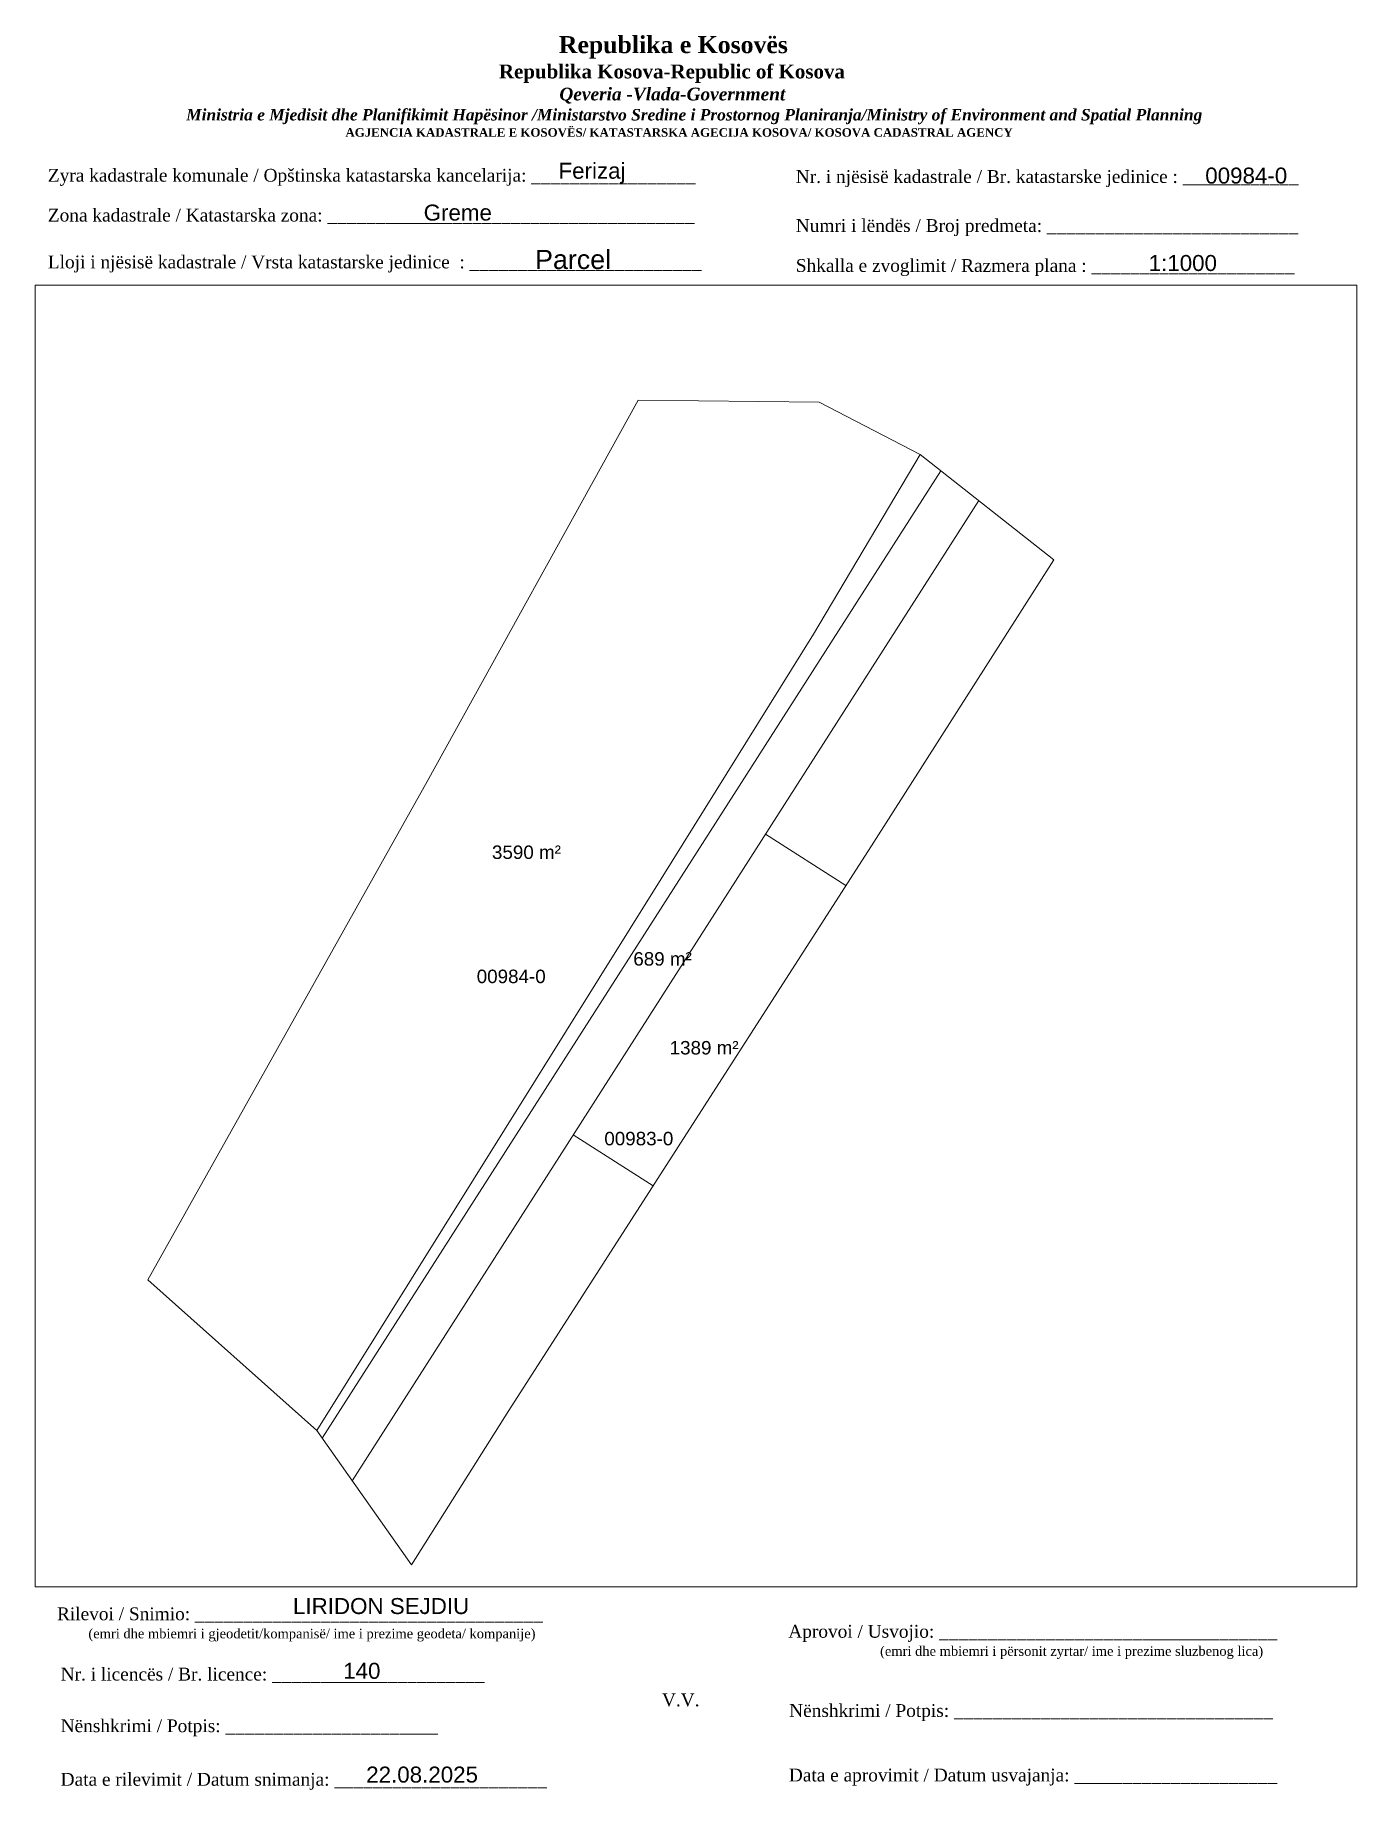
# Paper-space layout 'livadhi' of a CAD drawing. Header units: metres, sheet in millimetres. Extents: x 1 to 208, y 2 to 276.
# The model-space entities are those that its viewports show. They can reach past a viewport. Long polylines and large blocks are cut down to what shows.
import ezdxf

# ---------------------------------------------------------------- set-up
doc = ezdxf.new("R2010")
doc.units = ezdxf.units.M
doc.layers.get('0').update_dxf_attribs({"lineweight": 0})
for name, color, linetype, lineweight in [('Korniza e jashtme', 7, 'Continuous', 0), ('Ndarjet', 1, 'Continuous', 0), ('Nr Parceles Baze', 7, 'Continuous', 0), ('Parcela Baze', 7, 'Continuous', 0), ('ParcReNet_12', 4, 'Continuous', 0), ('sip', 1, 'Continuous', 0)]:
    doc.layers.add(name, color=color, linetype=linetype, lineweight=lineweight)
doc.styles.get("Standard").update_dxf_attribs({"font": 'arial.ttf'})

msp = doc.modelspace()

# ---------------------------------------------------------------- linework, layer by layer
at = {"layer": 'Ndarjet', "flags": 128}
for points in [[(7515638.22, 4686751.45), (7515569.27, 4686643.66)], [(7515642.44, 4686748.12), (7515572.61, 4686638.94)], [(7515627.62, 4686705.23), (7515618.67, 4686710.95)], [(7515606.15, 4686671.78), (7515597.25, 4686677.47)]]:
    msp.add_lwpolyline(points, dxfattribs=at)
at = {"layer": 'Parcela Baze', "flags": 128}
for points in [[(7515624.02, 4686733.24), (7515635.92, 4686753.26), (7515624.68, 4686759.09), (7515604.51, 4686759.3), (7515580.98, 4686716.84), (7515549.86, 4686661.31), (7515568.67, 4686644.52), (7515607.06, 4686705.97)], [(7515650.81, 4686741.51), (7515635.92, 4686753.26), (7515624.02, 4686733.24), (7515607.06, 4686705.97), (7515568.67, 4686644.52), (7515579.22, 4686629.58), (7515590.09, 4686646.75), (7515630.74, 4686710.09)]]:
    msp.add_lwpolyline(points, close=True, dxfattribs=at)
at = {"layer": 'Parcela Baze'}
for points in [[(7515580.98, 4686716.84), (7515604.51, 4686759.3)], [(7515604.51, 4686759.3), (7515624.68, 4686759.09)], [(7515624.68, 4686759.09), (7515635.92, 4686753.26)], [(7515624.02, 4686733.24), (7515635.92, 4686753.26)], [(7515635.92, 4686753.26), (7515650.81, 4686741.51)], [(7515630.74, 4686710.09), (7515650.81, 4686741.51)], [(7515607.06, 4686705.97), (7515624.02, 4686733.24)], [(7515549.86, 4686661.31), (7515580.98, 4686716.84)], [(7515590.09, 4686646.75), (7515630.74, 4686710.09)], [(7515568.67, 4686644.52), (7515607.06, 4686705.97)], [(7515549.86, 4686661.31), (7515568.67, 4686644.52)], [(7515579.22, 4686629.58), (7515590.09, 4686646.75)], [(7515568.67, 4686644.52), (7515579.22, 4686629.58)]]:
    msp.add_lwpolyline(points, dxfattribs=at)
at = {"layer": 'ParcReNet_12', "flags": 128}
msp.add_lwpolyline([(7515568.67, 4686644.52), (7515579.22, 4686629.58), (7515590.09, 4686646.75), (7515630.74, 4686710.09), (7515650.81, 4686741.51), (7515635.92, 4686753.26), (7515624.68, 4686759.09), (7515604.51, 4686759.3), (7515580.98, 4686716.84), (7515549.86, 4686661.31)], close=True, dxfattribs=at)

# ---------------------------------------------------------------- texts
at = {"layer": 'Nr Parceles Baze'}
for s, p in [('00984-0', (7515586.5, 4686694.37)), ('00983-0', (7515600.72, 4686676.3))]:
    msp.add_text(s, height=1.5, dxfattribs=at).set_placement(p)
at = {"layer": 'sip'}
for s, p in [('3590 m²', (7515588.2, 4686708.2)), ('689 m²', (7515603.95, 4686696.32)), ('1389 m²', (7515608, 4686686.42))]:
    msp.add_text(s, height=1.5, dxfattribs=at).set_placement(p)

psp = doc.layouts.new('livadhi')

# ---------------------------------------------------------------- texts
for s, p in [('00984-0', (183.92, 252.84)), ('Greme', (61.73, 247.06)), ('LIRIDON SEJDIU ', (41.3, 29.28)), ('140', (49.15, 19.16)), ('22.08.2025', (52.75, 2.94))]:
    psp.add_text(s, height=2.5).set_placement(p)
for s, insert, char_height, width, attachment_point in [('\\pi77.297;{\\fBook Antiqua|b1|i0|c0|p18;\\H1.333x;Republika e Kosovës\\fTimes New Roman|b1|i0|c0|p18;\\P\\pi67.927;\\fBook Antiqua|b1|i0|c0|p18;\\H0.8125x;Republika Kosova-Republic of Kosova\\fTimes New Roman|b1|i0|c0|p18;\\P\\pi77.378;\\fBook Antiqua|b1|i1|c0|p18;\\H0.9233x;Qeveria -Vlada-Government \\P\\pi13.032,l6,t23.033;\\fTimes New Roman|b1|i1|c0|p18;\\H0.9x;Ministria e Mjedisit dhe Planifikimit Hapësinor /Ministarstvo Sredine i Prostornog Planiranja/Ministry of Environment and Spatial Planning\\P\\pi43.931,l0,tz;\\fBook Antiqua|b1|i0|c0|p18;\\H0.7406x;AGJENCIA KADASTRALE E KOSOVËS/ KATASTARSKA AGECIJA KOSOVA/ KOSOVA CADASTRAL AGENCY}', (5.57, 275.89), 2, 191.8237, 1), ('{\\fTimes New Roman|b0|i0|c0|p18;Zyra kadastrale komunale / Opštinska katastarska kancelarija: _________________}', (2.98, 255.14), 2, 100.6873, 1), ('Ferizaj', (88.05, 254.47), 2.5, 9.9735, 5), ('{\\fTimes New Roman|b0|i0|c0|p18;Nr. i njësisë kadastrale / Br. katastarske jedinice : ____________}', (119.91, 254.94), 2, 79.9484, 1), ('{\\fTimes New Roman|b0|i0|c0|p18;Zona kadastrale / Katastarska zona: ______________________________________}', (2.98, 248.91), 2, 100.6873, 1), ('{\\fTimes New Roman|b0|i0|c0|p18;Numri i lëndës / Broj predmeta: __________________________}', (119.91, 247.28), 2, 79.9484, 1), ('{\\fTimes New Roman|b0|i0|c0|p18;Lloji i njësisë kadastrale / Vrsta katastarske jedinice  : ________________________}', (2.98, 241.59), 2, 100.6873, 1), ('{\\fArial|b0|i0|c0|p34;Parcel}', (85.09, 240.96), 3, 11.2939, 5), ('1:1000', (180.41, 240.41), 2.5, 10.1784, 5), ('{\\fTimes New Roman|b0|i0|c0|p18;Shkalla e zvoglimit / Razmera plana : _____________________}', (119.91, 241.04), 2, 79.9484, 1), ('{\\fTimes New Roman|b0|i0|c0|p18;Rilevoi / Snimio: ____________________________________\\P     \\H0.75x;(emri dhe mbiemri i gjeodetit/kompanisë/ ime i prezime geodeta/ kompanije)}', (42.38, 27.65), 2, 74.7958, 5), ('{\\fTimes New Roman|b0|i0|c0|p18; Aprovoi / Usvojio: ___________________________________\\P                    \\H0.75x;(emri dhe mbiemri i përsonit zyrtar/ ime i prezime sluzbenog lica)}', (117.98, 27.58), 2, 83.344, 1), ('{\\fTimes New Roman|b0|i0|c0|p18;Nr. i licencës / Br. licence: ______________________\\P                                }', (4.98, 20.89), 2, 83.344, 1), ('{\\fTimes New Roman|b0|i0|c0|p18;V.V.                                 }', (101.92, 15.84), 2, 5.7076, 5), ('{\\fTimes New Roman|b0|i0|c0|p18; Nënshkrimi / Potpis: _________________________________}', (118.12, 15.2), 2, 83.344, 1), ('{\\fTimes New Roman|b0|i0|c0|p18;Nënshkrimi / Potpis: ______________________\\P                                 }', (4.98, 12.82), 2, 83.344, 1), ('{\\fTimes New Roman|b0|i0|c0|p18;Data e rilevimit / Datum snimanja: ______________________\\P                                 }', (4.98, 4.45), 2, 83.344, 1), ('{\\fTimes New Roman|b0|i0|c0|p18; Data e aprovimit / Datum usvajanja: _____________________}', (118.07, 5.12), 2, 83.344, 1)]:
    psp.add_mtext(s, dxfattribs=dict(insert=insert, char_height=char_height, width=width, attachment_point=attachment_point))

# ---------------------------------------------------------------- viewports
at = {"layer": 'Korniza e jashtme', "view_target_point": (370776.43, 310629.57)}
psp.add_viewport(center=(104.31, 135.25), size=(206.65, 203.4046), view_center_point=(7144834.51, 4376070.05), view_height=144.9873, dxfattribs=at)

doc.saveas('drawing.dxf')
